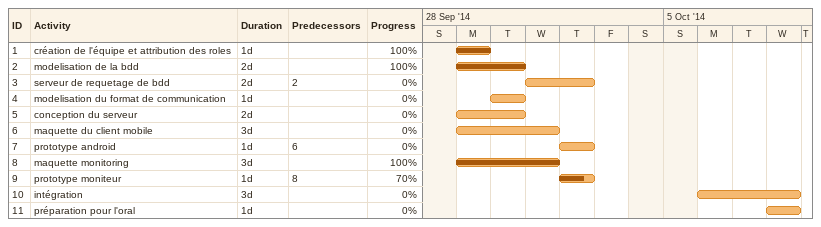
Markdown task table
| ID | Task | Duration | Start | Finish | Predecessors | % complete |
|---|---|---|---|---|---|---|
| 1 | création de l'équipe et attribution des roles | 1d | 2014-09-29 | 2014-09-29 |  | 100 |
| 2 | modelisation de la bdd | 2d | 2014-09-29 | 2014-09-30 |  | 100 |
| 3 | serveur de requetage de bdd | 2d | 2014-10-01 | 2014-10-02 | 2 | 0 |
| 4 | modelisation du format de communication | 1d | 2014-09-30 | 2014-09-30 |  | 0 |
| 5 | conception du serveur | 2d | 2014-09-29 | 2014-09-30 |  | 0 |
| 6 | maquette du client mobile | 3d | 2014-09-29 | 2014-10-01 |  | 0 |
| 7 | prototype android | 1d | 2014-10-02 | 2014-10-02 | 6 | 0 |
| 8 | maquette monitoring | 3d | 2014-09-29 | 2014-10-01 |  | 100 |
| 9 | prototype moniteur | 1d | 2014-10-02 | 2014-10-02 | 8 | 70 |
| 10 | intégration | 3d | 2014-10-06 | 2014-10-08 |  | 0 |
| 11 | préparation pour l'oral | 1d | 2014-10-08 | 2014-10-08 |  | 0 |
